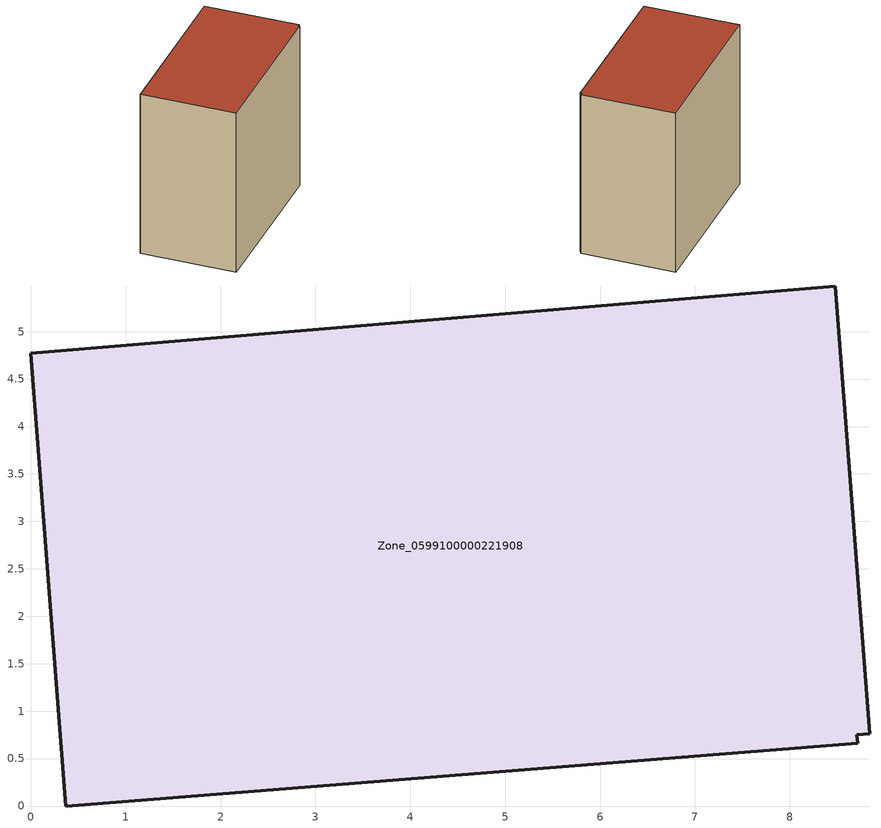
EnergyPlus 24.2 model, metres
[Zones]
Zone_0599100000221908
 floor ground (C_G): 0,4.77 8.48,5.48 8.84,0.76 8.71,0.75 8.71,0.66 0.37,0 z0
 wall outside (C_F): 8.48,5.48 0,4.77 0.37,0 8.71,0.66 8.71,0.75 8.84,0.76 8.48,5.48 z0:8.62
 roof outside (C_R): 0.37,0 8.71,0.66 8.71,0.75 8.84,0.76 8.48,5.48 0,4.77 z8.62
[BUILDING]
Pand.0599100000221908: North Axis=0; Terrain=City; Loads Convergence Tolerance Value=0.04; Temperature Convergence Tolerance Value=0.4; Solar Distribution=FullExterior; Maximum Number of Warmup Days=25; Minimum Number of Warmup Days=1
[Site:Location]
Rotterdam.The.Hague.AP_ZH_NLD Design_Conditions: Latitude=51.96; Longitude=4.45; Time Zone=1; Elevation=-4.5
[SITE:GROUNDTEMPERATURE:BUILDINGSURFACE]
18, 18, 18, 18, 18, 18, 18, 18, 18, 18, 18, 18
[MATERIAL] Thermal Absorptance=0.9; Solar Absorptance=0.7; Visible Absorptance=0.7
Name | Roughness | Thickness | Conductivity | Density | Specific Heat
G.TC.1946-1964 | MediumSmooth | 0.15 | 1 | 540 | 1210
F.TC.1946-1964 | Rough | 0.3 | 0.857143 | 1920 | 840
R.TC.1946-1964 | MediumRough | 0.2 | 0.235294 | 1500 | 1000
[CONSTRUCTION]
C_G: G.TC.1946-1964
C_F: F.TC.1946-1964
C_R: R.TC.1946-1964
[ZONE]
Zone_0599100000221908: Type=1; Multiplier=1; Ceiling Height=Autocalculate; Volume=Autocalculate; Floor Area=autocalculate; Part of Total Floor Area=Yes
[ZONEINFILTRATION:DESIGNFLOWRATE]
Infil_Zone_0599100000221908: Zone or ZoneList or Space or SpaceList=Zone_0599100000221908; Schedule=AlwaysOn; Design Flow Rate Calculation Method=Flow/Area; Flow Rate per Floor Area=0.003; Constant Term Coefficient=1; Temperature Term Coefficient=0; Velocity Term Coefficient=0; Velocity Squared Term Coefficient=0
[HVACTEMPLATE:ZONE:IDEALLOADSAIRSYSTEM]
Zone_0599100000221908: Maximum Heating Supply Air Temperature=50; Minimum Cooling Supply Air Temperature=13; Maximum Heating Supply Air Humidity Ratio=0.0156; Minimum Cooling Supply Air Humidity Ratio=0.0077; Heating Limit=NoLimit; Cooling Limit=NoLimit; Dehumidification Control Type=ConstantSensibleHeatRatio; Cooling Sensible Heat Ratio=0.7; Dehumidification Setpoint=60; Humidification Control Type=None; Humidification Setpoint=30; Outdoor Air Method=None; Outdoor Air Flow Rate per Person=0.00944; Outdoor Air Flow Rate per Zone Floor Area=0; Outdoor Air Flow Rate per Zone=0; Demand Controlled Ventilation Type=None; Outdoor Air Economizer Type=NoEconomizer; Heat Recovery Type=None; Sensible Heat Recovery Effectiveness=0.7; Latent Heat Recovery Effectiveness=0.65
[ZONECONTROL:THERMOSTAT]
ThermostatControl_Zone_0599100000221908: Zone or ZoneList=Zone_0599100000221908; Control Type Schedule=DualSetpointControlType; Control 1=Thermostat_Zone_0599100000221908; Temperature Difference Between Cutout And Setpoint=0
[THERMOSTATSETPOINT:DUALSETPOINT]
Thermostat_Zone_0599100000221908: Heating Setpoint Temperature Schedule=HeatingSetpoint_Zone_0599100000221908; Cooling Setpoint Temperature Schedule=CoolingSetpoint_Zone_0599100000221908
[SCHEDULE:COMPACT]
HeatingSetpoint_Zone_0599100000221908: Through: 12/31, For: AllDays, Until: 24:00, 21
CoolingSetpoint_Zone_0599100000221908: Through: 12/31, For: AllDays, Until: 24:00, 24
DualSetpointControlType: Through: 12/31, For: AllDays, Until: 24:00, 4
AlwaysOn: Through: 12/31, For: AllDays, Until: 24:00, 1
